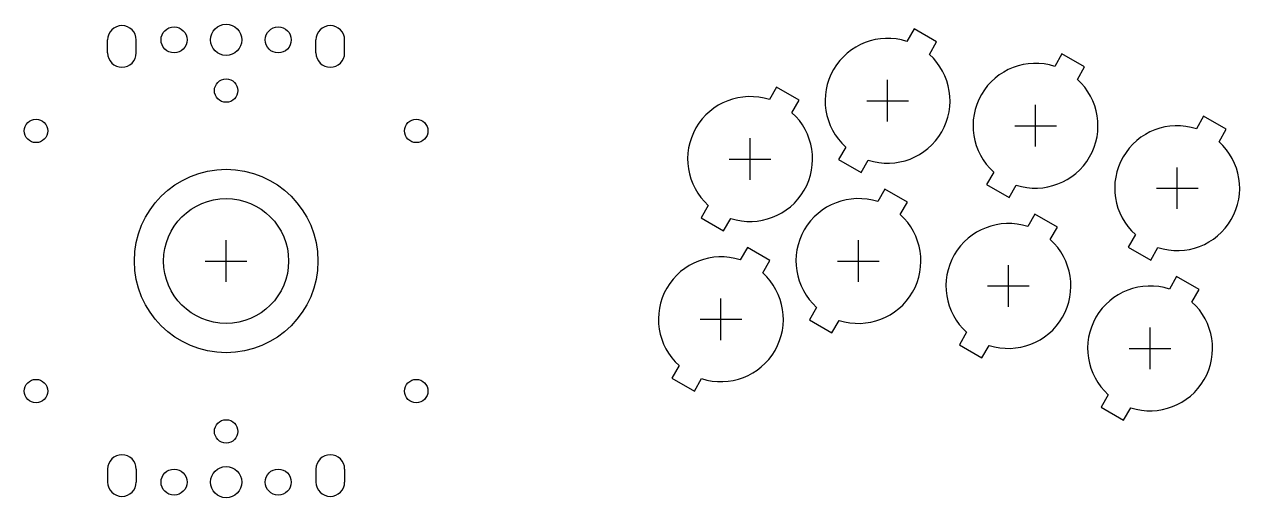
# Model space of a CAD drawing. Header units: millimetres. Extents: x -39 to 195, y -46 to 46.
import ezdxf

# ---------------------------------------------------------------- set-up
doc = ezdxf.new("R2010")
doc.units = ezdxf.units.MM
for name, color, linetype in [('BUTTONS', 1, 'Continuous'), ('GL_PLATE_HOLES', 2, 'Continuous'), ('JOYSTICK_BORE_24', 5, 'Continuous'), ('JOYSTICK_BORE_35.25', 3, 'Continuous'), ('REFERENCE', 8, 'Continuous')]:
    doc.layers.add(name, color=color, linetype=linetype)

msp = doc.modelspace()

# ---------------------------------------------------------------- linework, layer by layer
at = {"layer": 'BUTTONS'}
for points in [[(130.7, 42.21, 0.809427), (118.97, 21.89), (117.58, 19.49), (121.92, 16.99), (123.3, 19.39, 0.809427), (135.03, 39.71), (136.42, 42.11), (132.08, 44.61)], [(159.1, 37.41, 0.809427), (147.37, 17.09), (145.98, 14.69), (150.32, 12.19), (151.7, 14.59, 0.809427), (163.43, 34.91), (164.82, 37.31), (160.48, 39.81)], [(104.3, 31.01, 0.809427), (92.57, 10.69), (91.18, 8.29), (95.52, 5.79), (96.9, 8.19, 0.809427), (108.63, 28.51), (110.02, 30.91), (105.68, 33.41)], [(186.3, 25.41, 0.809427), (174.57, 5.09), (173.18, 2.69), (177.52, 0.19), (178.9, 2.59, 0.809427), (190.63, 22.91), (192.02, 25.31), (187.68, 27.81)], [(125.1, 11.41, 0.809427), (113.37, -8.91), (111.98, -11.31), (116.32, -13.81), (117.7, -11.41, 0.809427), (129.43, 8.91), (130.82, 11.31), (126.48, 13.81)], [(153.9, 6.61, 0.809427), (142.17, -13.71), (140.78, -16.11), (145.12, -18.61), (146.5, -16.21, 0.809427), (158.23, 4.11), (159.62, 6.51), (155.28, 9.01)], [(98.7, 0.21, 0.809427), (86.97, -20.11), (85.58, -22.51), (89.92, -25.01), (91.3, -22.61, 0.809427), (103.03, -2.29), (104.42, 0.11), (100.08, 2.61)], [(181.1, -5.39, 0.809427), (169.37, -25.71), (167.98, -28.11), (172.32, -30.61), (173.7, -28.21, 0.809427), (185.43, -7.89), (186.82, -5.49), (182.48, -2.99)]]:
    msp.add_lwpolyline(points, format="xyb", close=True, dxfattribs=at)
at = {"layer": 'GL_PLATE_HOLES'}
for p, q in [((-22.75, 40), (-22.75, 42.5)), ((-17.25, 40), (-17.25, 42.5)), ((17.25, 40), (17.25, 42.5)), ((22.75, 40), (22.75, 42.5)), ((-22.75, -40), (-22.75, -42.5)), ((-17.25, -40), (-17.25, -42.5)), ((17.25, -40), (17.25, -42.5)), ((22.75, -40), (22.75, -42.5))]:
    msp.add_line(p, q, dxfattribs=at)
for centre, radius in [((-10, 42.5), 2.5), ((0, 42.5), 3), ((10, 42.5), 2.5), ((0, 32.75), 2.25), ((-36.5, 25), 2.25), ((36.5, 25), 2.25), ((-36.5, -25), 2.25), ((36.5, -25), 2.25), ((0, -32.75), 2.25), ((0, -42.5), 3), ((-10, -42.5), 2.5), ((10, -42.5), 2.5)]:
    msp.add_circle(centre, radius, dxfattribs=at)
for centre, start, end in [((-20, 42.5), 0, 180), ((20, 42.5), 0, 180), ((-20, 40), 180, 360), ((20, 40), 180, 360), ((-20, -40), 0, 180), ((20, -40), 0, 180), ((-20, -42.5), -180, 0), ((20, -42.5), -180, 0)]:
    msp.add_arc(centre, 2.75, start, end, dxfattribs=at)
at = {"layer": 'JOYSTICK_BORE_24'}
msp.add_circle((0, 0), 12, dxfattribs=at)
at = {"layer": 'JOYSTICK_BORE_35.25'}
msp.add_circle((0, 0), 17.62, dxfattribs=at)
at = {"layer": 'REFERENCE'}
for p, q in [((127, 26.8), (127, 34.8)), ((123, 30.8), (131, 30.8)), ((155.4, 22), (155.4, 30)), ((151.4, 26), (159.4, 26)), ((100.6, 15.6), (100.6, 23.6)), ((96.6, 19.6), (104.6, 19.6)), ((182.6, 10), (182.6, 18)), ((178.6, 14), (186.6, 14)), ((0, -4), (0, 4)), ((121.4, -4), (121.4, 4)), ((-4, 0), (4, 0)), ((117.4, 0), (125.4, 0)), ((150.2, -8.8), (150.2, -0.8)), ((146.2, -4.8), (154.2, -4.8)), ((95, -15.2), (95, -7.2)), ((91, -11.2), (99, -11.2)), ((177.4, -20.8), (177.4, -12.8)), ((173.4, -16.8), (181.4, -16.8))]:
    msp.add_line(p, q, dxfattribs=at)

doc.saveas('drawing.dxf')
